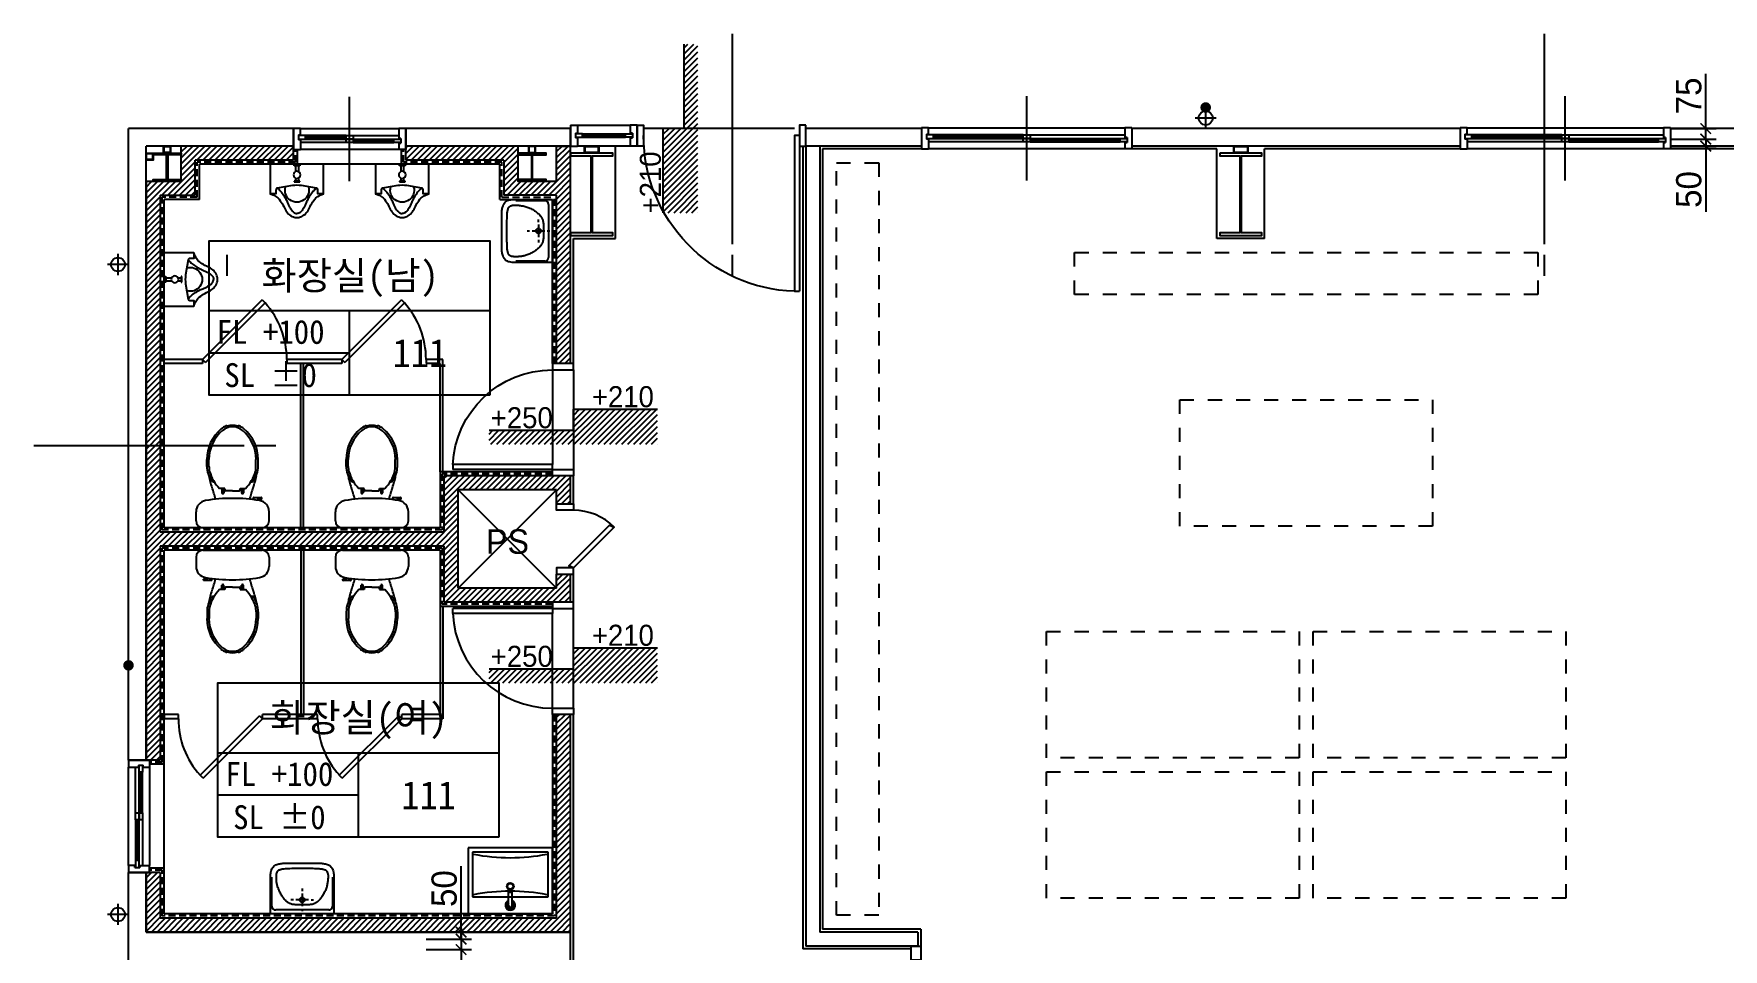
# Model space of a CAD drawing. Extents: x 89936 to 118216, y 739919 to 753634.
# Drawn here: x 89936 to 101974, y 747112 to 753634 of the extents above; entities that cross this region are included whole.
import ezdxf
from ezdxf.enums import TextEntityAlignment as Align

# ---------------------------------------------------------------- set-up
doc = ezdxf.new("R2010")
doc.units = 0
doc.header["$LTSCALE"] = 100
for name, pattern in [('CEN', [62, 60, -1, 0, -1]), ('DASH', [2, 1, -1]), ('DASHED', [0.75, 0.5, -0.25])]:
    doc.linetypes.add(name, pattern=pattern)
doc.layers.get('0').update_dxf_attribs({"linetype": 'CONTINUOUS'})
doc.layers.get('DEFPOINTS').update_dxf_attribs({"linetype": 'CONTINUOUS'})
for name, color, linetype in [('4', 7, 'CONTINUOUS'), ('DIM', 7, 'CONTINUOUS'), ('DOOR1', 3, 'CONTINUOUS'), ('DOOR2', 4, 'CONTINUOUS'), ('HATCH', 3, 'CONTINUOUS'), ('LEAD', 1, 'CONTINUOUS'), ('TEX', 6, 'CONTINUOUS'), ('TEXT2', 4, 'CONTINUOUS'), ('THK100판넬', 4, 'CONTINUOUS'), ('THK125판넬', 2, 'CONTINUOUS'), ('TOIL', 3, 'CONTINUOUS'), ('TXT', 2, 'CONTINUOUS'), ('WALL2', 7, 'CONTINUOUS'), ('WALL5', 3, 'CONTINUOUS'), ('WD', 4, 'CONTINUOUS'), ('WID', 4, 'CONTINUOUS'), ('WIN2', 6, 'CONTINUOUS'), ('ww1', 9, 'CONTINUOUS'), ('가구', 251, 'CONTINUOUS'), ('기둥-1', 2, 'CONTINUOUS'), ('내벽', 7, 'CONTINUOUS'), ('드레인', 7, 'CONTINUOUS'), ('보조기둥', 7, 'CONTINUOUS'), ('석고보드', 5, 'CONTINUOUS'), ('입면선', 5, 'CEN'), ('철골', 3, 'CONTINUOUS'), ('큐비클', 6, 'CONTINUOUS')]:
    doc.layers.add(name, color=color, linetype=linetype)
doc.styles.add('가는각진제목체', font='')
doc.styles.add('돋움', font='')
doc.styles.get('가는각진제목체').set_extended_font_data('GulimChe')
doc.styles.get('돋움').set_extended_font_data('Dotum')
doc.dimstyles.new('STANDARD$0', dxfattribs={"dimscale": 0, "dimtxt": 90, "dimasz": 50, "dimexe": 30, "dimexo": 150, "dimgap": 30, "dimtad": 3, "dimdec": 0, "dimdsep": 46, "dimlunit": 6, "dimtxsty": 'STANDARD', "dimcen": 80, "dimadec": 0, "dimazin": 0, "dimtfac": 1, "dimtdec": 0, "dimtmove": 2, "dimatfit": 3, "dimfxl": 1, "dimtolj": 1, "dimtzin": 0, "dimarcsym": 0})

# ---------------------------------------------------------------- blocks, each defined once
blk = doc.blocks.new('to-cl-002-D-P')
for p, q in [((50, 260), (115, 260)), ((0, -210), (0, 210)), ((438, 183), (487, 183)), ((438, 168), (487, 168)), ((271, 77), (249, 77)), ((271, 63), (249, 63)), ((264, 0), (264, 47)), ((264, 0), (264, -47)), ((272, 55), (280, 55)), ((280, 55), (280, 92)), ((271, -63), (249, -63)), ((271, -77), (249, -77)), ((272, -55), (280, -55)), ((280, -55), (280, -92)), ((216, -180), (196, -180)), ((201, -149), (214, -149)), ((204, -204), (204, -180)), ((214, -206), (206, -206)), ((216, -151), (216, -204)), ((438, -167), (487, -167)), ((438, -182), (487, -182)), ((50, -260), (115, -260))]:
    blk.add_line(p, q)
for centre, radius, start, end in [((50, 210), 50, 90, 180), ((115, 180), 80, 9.371, 90), ((-975, 0), 1185, 350.629, 9.371), ((22, 880), 780, 283.4821, 289.8452), ((470, -93), 265, 104.85, 135.6598), ((456, -313), 490, 100.0614, 110.1678), ((356, 130), 28.3, 134.6943, 177.7522), ((438, 7), 176, 90, 125.5791), ((438, 7), 161, 90, 102.9779), ((487, -102), 285, 39.8384, 90), ((487, -102), 270, 39.8384, 90), ((251, 70), 7.18, 103.3906, 256.6094), ((272, 47), 8, 90, 180), ((269, 70), 7.18, 283.3906, 76.6094), ((610, 0), 110, 0, 39.8384), ((610, 0), 110, 320.1616, 0), ((610, 0), 125, 22.0639, 39.8384), ((718, 45), 8.45, 239.8637, 16.7518), ((610, 0), 120, 0, 18.7626), ((610, 0), 120, 341.2374, 0), ((251, -70), 7.18, 103.3906, 256.6094), ((272, -47), 8, 180, 270), ((269, -70), 7.18, 283.3906, 76.6094), ((470, 93), 265, 224.3402, 255.15), ((487, 102), 270, 270, 320.1616), ((487, 102), 285, 270, 320.1616), ((610, 0), 125, 320.1616, 337.9361), ((718, -45), 8.45, 343.2482, 120.1363), ((50, -210), 50, 180, 270), ((115, -180), 80, 270, 350.629), ((22, -880), 780, 70.1548, 76.5179), ((206, -204), 2, 180, 270), ((214, -151), 2, 0, 90), ((214, -204), 2, 270, 0), ((456, 313), 490, 249.8322, 259.9386), ((356, -130), 28.3, 182.2478, 225.3057), ((438, -6), 176, 234.4209, 270), ((438, -6), 161, 257.0221, 270)]:
    blk.add_arc(centre, radius, start, end)
blk = doc.blocks.new('to-ur-004-D-P')
for p, q in [((-20, 0), (-20, -10)), ((-10, 0), (-10, -52)), ((10, 0), (10, -52)), ((20, -10), (20, 0)), ((-20, -10), (20, -10)), ((-20, -125), (-20, -120)), ((-20, -120), (20, -120)), ((-10, -98), (-10, -120)), ((10, -98), (10, -120)), ((20, -120), (20, -125)), ((20, -125), (-20, -125))]:
    blk.add_line(p, q)
for points in [[(190, 0), (190, -210), (165, -220, 0.015962), (135, -240, 0.046411), (105, -280, 0.0259), (85, -320, -0.027117), (60, -355, -0.071022), (25, -375, -0.04853), (0, -380, -0.04853), (-25, -375, -0.071022), (-60, -355, -0.027117), (-85, -320, 0.0259), (-105, -280, 0.046411), (-135, -240, 0.015962), (-165, -220), (-190, -210), (-190, 0)], [(-190, -210), (-150, -210), (-150, -180, -0.198912), (-148, -176, -0.089166), (-140, -170), (-32, -152, -0.080898), (32, -152), (140, -170, -0.22682), (148, -176, -0.062315), (150, -180), (150, -210), (190, -210)], [(-140, -170, -0.028114), (-116, -192, -0.053656), (-105, -205, -0.00764), (-82, -242, -0.021456), (-75, -255, -0.020394), (-64, -280, 0.025325), (-55, -300, 0.016526), (-49, -311, 0.011962), (-40, -325, 0.049323), (-33, -334, 0.033116), (-20, -345, 0.102356), (-13, -348, 0.056761), (0, -350)], [(140, -170, 0.028114), (116, -192, 0.053656), (105, -205, 0.00764), (82, -242, 0.021456), (75, -255, 0.020394), (64, -280, -0.025325), (55, -300, -0.016526), (49, -311, -0.011962), (40, -325, -0.049323), (33, -334, -0.033116), (20, -345, -0.102356), (13, -348, -0.056761), (0, -350)]]:
    blk.add_lwpolyline(points, format="xyb")
blk.add_circle((0, -75), 25)
blk.add_arc((0, -185), 85, 163.2144, 16.7856)
blk = doc.blocks.new('TOIPD01')
for p, q in [((9, -261), (9, -54)), ((36, -27), (414, -27)), ((162, -99), (144, -99)), ((180, -99), (270, -99)), ((225, -36), (225, -18)), ((225, -144), (225, -54)), ((288, -99), (306, -99)), ((441, -54), (441, -261)), ((225, -180), (225, -162))]:
    blk.add_line(p, q)
blk.add_lwpolyline([(0, 0), (225, 0), (450, 0), (450, -180), (450, -279, -0.041311), (449, -287, -0.017137), (446, -306, -0.057553), (441, -320, -0.051673), (432, -333, -0.078319), (421, -343, -0.068121), (405, -351, -0.037715), (377, -358, -0.041311), (351, -360), (225, -360), (99, -360, -0.041311), (73, -358, -0.037715), (45, -351, -0.068121), (29, -343, -0.078319), (18, -333, -0.051673), (9, -320, -0.057553), (4, -306, -0.017137), (1, -287, -0.041311), (0, -279), (0, -180)], format="xyb", close=True)
blk.add_lwpolyline([(114, -322), (105, -322), (96, -321), (89, -320), (83, -319), (78, -318), (74, -317), (70, -316), (67, -315), (64, -314), (61, -313), (59, -312), (57, -310), (55, -309), (54, -308), (52, -307), (51, -305), (50, -304), (49, -302), (48, -301), (47, -299), (47, -298), (46, -296), (46, -294), (45, -293), (44, -291), (44, -289), (43, -287), (43, -286), (42, -284), (42, -282), (42, -280), (41, -278), (41, -276), (41, -274), (41, -272), (41, -269), (41, -266), (41, -263), (41, -259), (41, -255), (42, -250), (42, -245), (42, -239), (43, -233), (44, -227), (45, -220), (46, -214), (47, -207), (49, -200), (50, -193), (52, -187), (55, -180), (57, -173), (60, -166), (63, -160), (66, -153), (70, -146), (73, -140), (77, -133), (81, -127), (85, -121), (89, -115), (93, -110), (97, -105), (100, -101), (104, -97), (107, -94), (110, -91), (113, -88), (116, -86), (120, -83), (123, -81), (126, -79), (130, -77), (134, -74), (138, -72), (143, -70), (148, -69), (154, -67), (160, -66), (167, -65), (174, -64), (182, -64), (190, -63), (198, -63), (207, -63), (216, -63), (225, -63), (234, -63), (243, -63), (252, -63), (260, -63), (268, -64), (276, -64), (283, -65), (290, -66), (296, -67), (302, -69), (307, -70), (312, -72), (316, -74), (320, -77), (324, -79), (327, -81), (330, -83), (334, -86), (337, -88), (340, -91), (343, -94), (346, -97), (350, -101), (353, -105), (357, -110), (361, -115), (365, -121), (369, -127), (373, -133), (377, -140), (380, -146), (384, -153), (387, -160), (390, -166), (393, -173), (395, -180), (398, -186), (400, -192), (401, -198), (403, -204), (404, -209), (405, -215), (406, -220), (407, -225), (408, -229), (408, -234), (408, -238), (409, -243), (409, -247), (409, -252), (409, -256), (409, -261), (409, -265), (409, -268), (409, -272), (409, -275), (408, -278), (408, -281), (408, -283), (407, -285), (407, -287), (406, -289), (406, -291), (405, -293), (404, -294), (404, -296), (403, -298), (403, -299), (402, -301), (401, -302), (400, -304), (399, -305), (398, -307), (396, -308), (395, -309), (393, -310), (391, -312), (389, -313), (386, -314), (383, -315), (380, -316), (376, -317), (372, -318), (367, -319), (361, -320), (354, -321), (345, -322), (336, -322), (325, -323), (313, -323), (300, -324), (286, -324), (271, -324), (256, -324), (241, -324), (225, -324), (209, -324), (194, -324), (179, -324), (164, -324), (150, -324), (137, -323), (125, -323)], close=True)
blk.add_circle((225, -99), 18)
for centre, start, end in [((36, -54), 90, 180), ((414, -54), 0, 90)]:
    blk.add_arc(centre, 27, start, end)
blk = doc.blocks.new('_ArchTick')
at = {"color": 0, "linetype": 'ByBlock', "const_width": 0.15}
blk.add_lwpolyline([(-0.5, -0.5), (0.5, 0.5)], dxfattribs=at)
blk = doc.blocks.new('*D8')
at = {"layer": 'DEFPOINTS', "color": 0, "transparency": 16777216}
for p in [(101599, 752959), (101599, 752884), (101849, 752884)]:
    blk.add_point(p, dxfattribs=at)
at = {"layer": 'DIM', "color": 3, "lineweight": -2, "transparency": 16777216}
for p, q in [((101849, 752959), (101849, 753349)), ((101599, 752959), (101924, 752959)), ((101849, 752884), (101849, 753034)), ((101599, 752884), (101924, 752884))]:
    blk.add_line(p, q, dxfattribs=at)
at = {"layer": 'DIM', "color": 3, "lineweight": -2, "transparency": 16777216, "xscale": 75, "yscale": 75, "zscale": 75}
for p, rotation in [((101849, 752959), 90), ((101849, 752884), 270)]:
    blk.add_blockref('_ArchTick', p, dxfattribs=dict(at, rotation=rotation))
at = {"layer": 'DIM', "color": 6, "transparency": 16777216, "insert": (101729, 753192), "char_height": 180, "attachment_point": 5, "rotation": 90, "style": '돋움'}
blk.add_mtext('\\A1;75', dxfattribs=at)
blk = doc.blocks.new('*D9')
at = {"layer": 'DEFPOINTS', "color": 0, "transparency": 16777216}
for p in [(101599, 752884), (101599, 752834), (101849, 752834)]:
    blk.add_point(p, dxfattribs=at)
at = {"layer": 'DIM', "color": 3, "lineweight": -2, "transparency": 16777216}
for p, q in [((101849, 752884), (101849, 752959)), ((101599, 752884), (101924, 752884)), ((101599, 752834), (101924, 752834)), ((101849, 752884), (101849, 752834)), ((101849, 752834), (101849, 752366))]:
    blk.add_line(p, q, dxfattribs=at)
at = {"layer": 'DIM', "color": 3, "lineweight": -2, "transparency": 16777216, "xscale": 75, "yscale": 75, "zscale": 75}
for p, rotation in [((101849, 752884), 270), ((101849, 752834), 90)]:
    blk.add_blockref('_ArchTick', p, dxfattribs=dict(at, rotation=rotation))
at = {"layer": 'DIM', "color": 6, "transparency": 16777216, "insert": (101729, 752525), "char_height": 180, "attachment_point": 5, "rotation": 90, "style": '돋움'}
blk.add_mtext('\\A1;50', dxfattribs=at)
blk = doc.blocks.new('*D17')
at = {"layer": 'DEFPOINTS', "color": 0, "transparency": 16777216}
for p in [(92731, 747184), (92731, 747109), (92981, 747109)]:
    blk.add_point(p, dxfattribs=at)
at = {"layer": 'DIM', "color": 3, "lineweight": -2, "transparency": 16777216}
for p, q in [((92731, 747184), (93056, 747184)), ((92981, 747259), (92981, 747109)), ((92731, 747109), (93056, 747109)), ((92981, 747109), (92981, 746719))]:
    blk.add_line(p, q, dxfattribs=at)
at = {"layer": 'DIM', "color": 3, "lineweight": -2, "transparency": 16777216, "xscale": 75, "yscale": 75, "zscale": 75}
for p, rotation in [((92981, 747184), 90), ((92981, 747109), 270)]:
    blk.add_blockref('_ArchTick', p, dxfattribs=dict(at, rotation=rotation))
at = {"layer": 'DIM', "color": 6, "transparency": 16777216, "insert": (92861, 746877), "char_height": 180, "attachment_point": 5, "rotation": 90, "style": '돋움'}
blk.add_mtext('\\A1;75', dxfattribs=at)
blk = doc.blocks.new('*D18')
at = {"layer": 'DEFPOINTS', "color": 0, "transparency": 16777216}
for p in [(92731, 747234), (92731, 747184), (92981, 747184)]:
    blk.add_point(p, dxfattribs=at)
at = {"layer": 'DIM', "color": 3, "lineweight": -2, "transparency": 16777216}
for p, q in [((92981, 747234), (92981, 747703)), ((92731, 747234), (93056, 747234)), ((92731, 747184), (93056, 747184)), ((92981, 747184), (92981, 747234)), ((92981, 747184), (92981, 747109))]:
    blk.add_line(p, q, dxfattribs=at)
at = {"layer": 'DIM', "color": 3, "lineweight": -2, "transparency": 16777216, "xscale": 75, "yscale": 75, "zscale": 75}
for p, rotation in [((92981, 747234), 270), ((92981, 747184), 90)]:
    blk.add_blockref('_ArchTick', p, dxfattribs=dict(at, rotation=rotation))
at = {"layer": 'DIM', "color": 6, "transparency": 16777216, "insert": (92861, 747544), "char_height": 180, "attachment_point": 5, "rotation": 90, "style": '돋움'}
blk.add_mtext('\\A1;50', dxfattribs=at)

msp = doc.modelspace()

# ---------------------------------------------------------------- hatches: boundary and pattern name
at = {"layer": 'HATCH'}
h = msp.add_hatch(dxfattribs=at)
h.set_pattern_fill('_USER,N', color=5, scale=30, angle=135, style=0, pattern_type=0)
h.set_pattern_definition([(225, (-609343.908, 668239.44), (-21.2132034, 21.2132034), [])])
h.paths.add_polyline_path([(94668.5, 752359.4), (94418.5, 752359.4), (94418.5, 752959.4), (94568.5, 752959.4), (94568.5, 753559.4), (94668.5, 753559.4)])
h = msp.add_hatch(dxfattribs=at)
h.set_pattern_fill('_USER,N', color=5, scale=30, angle=45, style=0, pattern_type=0)
h.set_pattern_definition([(45, (368903.823, 2296544.608), (-21.21320344, 21.21320344), [])])
h.paths.add_polyline_path([(93661, 749784.4), (93761, 749784.4), (93761, 749584.4), (92861, 749584.4), (92861, 749984.4), (90836, 749984.4), (90836, 748459.4), (90736, 748459.4), (90736, 752584.4), (90986, 752584.4), (90986, 752834.4), (91786, 752834.4), (91786, 752734.4), (91086, 752734.4), (91086, 752484.4), (90836, 752484.4), (90836, 750084.4), (92861, 750084.4), (92861, 750484.4), (93761, 750484.4), (93761, 750284.4), (93661, 750284.4), (93661, 750384.4), (92961, 750384.4), (92961, 749684.4), (93661, 749684.4)])
h.paths.add_polyline_path([(92586, 752734.4), (92586, 752834.4), (93386, 752834.4), (93386, 752584.4), (93661, 752584.4), (93661, 752834.4), (93761, 752834.4), (93761, 751284.4), (93661, 751284.4), (93661, 752484.4), (93286, 752484.4), (93286, 752734.4)], flags=17)
h.paths.add_polyline_path([(90836, 747659.4), (90736, 747659.4), (90736, 747234.4), (93761, 747234.4), (93761, 748784.4), (93661, 748784.4), (93661, 747334.4), (90836, 747334.4)])
h = msp.add_hatch(dxfattribs=at)
h.set_pattern_fill('_USER,N', color=5, scale=30, angle=45, style=0, pattern_type=0)
h.set_pattern_definition([(45, (178500.972, 1454721.82), (-21.2132034, 21.2132034), [])])
h.paths.add_polyline_path([(94381, 750709.4), (94381, 750959.4), (93781, 750959.4), (93781, 750809.4), (93181, 750809.4), (93181, 750709.4)])
h = msp.add_hatch(dxfattribs=at)
h.set_pattern_fill('_USER,N', color=5, scale=30, angle=45, style=0, pattern_type=0)
h.set_pattern_definition([(45, (178500.972, 1453021.82), (-21.2132034, 21.2132034), [])])
h.paths.add_polyline_path([(94381, 749009.4), (94381, 749259.4), (93781, 749259.4), (93781, 749109.4), (93181, 749109.4), (93181, 749009.4)])

# ---------------------------------------------------------------- linework, layer by layer
at = {"layer": '4'}
for p, q in [((94568.5, 753559.4), (94568.5, 752959.4)), ((94568.5, 752959.4), (94418.5, 752959.4)), ((94418.5, 752959.4), (94418.5, 752359.4)), ((93781, 750809.4), (93781, 750959.4)), ((93781, 750959.4), (94381, 750959.4)), ((93181, 750809.4), (93781, 750809.4)), ((93781, 749109.4), (93781, 749259.4)), ((93781, 749259.4), (94381, 749259.4)), ((93181, 749109.4), (93781, 749109.4))]:
    msp.add_line(p, q, dxfattribs=at)
at = {"layer": 'DOOR1'}
for p, q in [((94151, 752911.9), (93846, 752911.9)), ((94151, 752906.9), (93846, 752906.9))]:
    msp.add_line(p, q, dxfattribs=at)
at = {"layer": 'DOOR2'}
for p, q in [((93761, 752984.4), (93811, 752984.4)), ((93761, 752984.4), (93761, 752834.4)), ((93811, 752984.4), (93811, 752926.9)), ((94186, 752984.4), (94186, 752926.9)), ((94236, 752984.4), (94186, 752984.4)), ((94236, 752984.4), (94236, 752834.4)), ((93761, 752834.4), (93811, 752834.4)), ((93796, 752926.9), (93811, 752926.9)), ((93796, 752926.9), (93796, 752891.9)), ((93811, 752891.9), (93796, 752891.9)), ((93811, 752891.9), (93811, 752834.4)), ((94201, 752926.9), (94186, 752926.9)), ((94186, 752891.9), (94186, 752834.4)), ((94186, 752891.9), (94201, 752891.9)), ((94236, 752834.4), (94186, 752834.4)), ((94201, 752926.9), (94201, 752891.9))]:
    msp.add_line(p, q, dxfattribs=at)
for points in [[(93796, 752921.9), (93796, 752896.9), (93846, 752896.9), (93846, 752921.9)], [(94201, 752921.9), (94201, 752896.9), (94151, 752896.9), (94151, 752921.9)], [(96188.5, 747034.4), (96188.5, 747134.4), (96256, 747134.4), (96256, 747034.4)]]:
    msp.add_lwpolyline(points, close=True, dxfattribs=at)
at = {"layer": 'LEAD', "const_width": 37.5}
for points in [[(98267.3, 753109.4, 1), (98304.8, 753109.4, 1)], [(90611, 749153.1, -1), (90611, 749115.6, -1)]]:
    msp.add_lwpolyline(points, format="xyb", close=True, dxfattribs=at)
at = {"layer": 'THK100판넬'}
for p, q in [((95436, 752834.4), (95436, 747134.4)), ((95536, 752834.4), (95436, 752834.4)), ((95536, 752834.4), (95536, 747234.4)), ((96236, 747234.4), (95536, 747234.4)), ((96236, 747234.4), (96236, 747134.4)), ((96236, 747134.4), (95436, 747134.4))]:
    msp.add_line(p, q, dxfattribs=at)
at = {"layer": 'THK125판넬'}
for p, q in [((90611, 748459.4), (90611, 752959.4)), ((91786, 752959.4), (90611, 752959.4)), ((91786, 752834.4), (91786, 752959.4)), ((93761, 752959.4), (92586, 752959.4)), ((92586, 752834.4), (92586, 752959.4)), ((93761, 752834.4), (93761, 752959.4)), ((96261, 752959.4), (95436, 752959.4)), ((95436, 752834.4), (95436, 752959.4)), ((96261, 752959.4), (96261, 752834.4)), ((100098.5, 752959.4), (97761, 752959.4)), ((97761, 752959.4), (97761, 752834.4)), ((100098.5, 752959.4), (100098.5, 752834.4)), ((104723.5, 752959.4), (101598.5, 752959.4)), ((101598.5, 752959.4), (101598.5, 752834.4)), ((90736, 748459.4), (90736, 752834.4)), ((91786, 752834.4), (90736, 752834.4)), ((93761, 752834.4), (92586, 752834.4)), ((96261, 752834.4), (95436, 752834.4)), ((100098.5, 752834.4), (97761, 752834.4)), ((104723.5, 752834.4), (101598.5, 752834.4)), ((90736, 748459.4), (90611, 748459.4)), ((90611, 746859.4), (90611, 747659.4)), ((90736, 747659.4), (90611, 747659.4)), ((90736, 747234.4), (90736, 747659.4)), ((93761, 747234.4), (90736, 747234.4)), ((93761, 746859.4), (93761, 747234.4))]:
    msp.add_line(p, q, dxfattribs=at)
at = {"layer": 'TOIL'}
for p, q in [((93031, 747834.4), (93031, 747364.4)), ((93631, 747834.4), (93031, 747834.4)), ((93061, 747804.4), (93061, 747484.4)), ((93601, 747804.4), (93061, 747804.4)), ((93601, 747484.4), (93601, 747804.4)), ((93631, 747364.4), (93631, 747834.4)), ((93061, 747484.4), (93601, 747484.4)), ((93345.5, 747524.9), (93316.5, 747524.9)), ((93316.5, 747519.9), (93316.5, 747524.9)), ((93345.5, 747519.9), (93316.5, 747519.9)), ((93317.5, 747514.9), (93317.5, 747519.9)), ((93344.5, 747514.9), (93317.5, 747514.9)), ((93318.5, 747424.4), (93318.5, 747514.9)), ((93343.5, 747424.4), (93343.5, 747514.9)), ((93344.5, 747514.9), (93344.5, 747519.9)), ((93345.5, 747519.9), (93345.5, 747524.9)), ((93031, 747364.4), (93631, 747364.4))]:
    msp.add_line(p, q, dxfattribs=at)
for radius in [25, 20]:
    msp.add_circle((93331, 747559.4), radius, dxfattribs=at)
for centre, radius, start, end in [((93331, 749126.2), 1362.4, 258.89099, 281.10901), ((93331, 746162.5), 1362.4, 78.89099, 101.10901), ((93331, 747424.4), 35, 110.92481, 69.07514), ((93331, 747424.4), 30, 114.62429, 65.37566), ((93331, 747424.4), 25, 119.99998, 59.99998), ((93331, 747424.4), 18, 133.98294, 46.01701), ((93331, 747424.4), 12.5, 179.99998, 359.99998)]:
    msp.add_arc(centre, radius, start, end, dxfattribs=at)
at = {"layer": 'TXT', "color": 7}
for p, q in [((93186.1, 751659.4), (91186, 751659.4)), ((92186, 751059.4), (92186, 751659.4)), ((92186, 751359.4), (91186, 751359.4)), ((93248.6, 748509.4), (91248.5, 748509.4)), ((92248.5, 747909.4), (92248.5, 748509.4)), ((92248.5, 748209.4), (91248.5, 748209.4))]:
    msp.add_line(p, q, dxfattribs=at)
for points in [[(93186.1, 751059.4), (91186, 751059.4), (91186, 752159.4), (93186.1, 752159.4)], [(93248.6, 747909.4), (91248.5, 747909.4), (91248.5, 749009.4), (93248.6, 749009.4)]]:
    msp.add_lwpolyline(points, close=True, dxfattribs=at)
at = {"layer": 'WALL2', "color": 9, "linetype": 'ByBlock'}
for p, q in [((95356, 752959.4), (94281, 752959.4)), ((91816, 752704.4), (91816, 752809.4)), ((92556, 752704.4), (92556, 752809.4)), ((91116, 752454.4), (91116, 752704.4)), ((93256, 752704.4), (91116, 752704.4)), ((93256, 752454.4), (93256, 752704.4)), ((90866, 750114.4), (90866, 752454.4)), ((91116, 752454.4), (90866, 752454.4)), ((93256, 752454.4), (93631, 752454.4)), ((93631, 751284.4), (93631, 752454.4)), ((93631, 751239.4), (93631, 750564.4)), ((93781, 751239.4), (93781, 750529.4)), ((93631, 750514.4), (92831, 750514.4)), ((92831, 750514.4), (92831, 750114.4)), ((92831, 750114.4), (90866, 750114.4)), ((90866, 747364.4), (90866, 749954.4)), ((92831, 749954.4), (90866, 749954.4)), ((92831, 749954.4), (92831, 749554.4)), ((93631, 749554.4), (92831, 749554.4)), ((93631, 748829.4), (93631, 749504.4)), ((93781, 748829.4), (93781, 749539.4)), ((93631, 748784.4), (93631, 747364.4)), ((90866, 748429.4), (90761, 748429.4)), ((90866, 747689.4), (90761, 747689.4)), ((93631, 747364.4), (90866, 747364.4))]:
    msp.add_line(p, q, dxfattribs=at)
at = {"layer": 'WALL2', "color": 9, "linetype": 'DASHED'}
for p, q in [((91101, 752469.4), (91101, 752719.4)), ((91801, 752719.4), (91101, 752719.4)), ((91801, 752719.4), (91801, 752809.4)), ((92571, 752719.4), (92571, 752809.4)), ((93271, 752719.4), (92571, 752719.4)), ((93271, 752469.4), (93271, 752719.4)), ((90851, 750099.4), (90851, 752469.4)), ((91101, 752469.4), (90851, 752469.4)), ((93271, 752469.4), (93646, 752469.4)), ((93646, 751284.4), (93646, 752469.4)), ((93631, 750499.4), (92846, 750499.4)), ((92846, 750499.4), (92846, 750099.4)), ((92846, 750099.4), (90851, 750099.4)), ((90851, 748444.4), (90851, 749969.4)), ((92846, 749969.4), (90851, 749969.4)), ((92846, 749969.4), (92846, 749569.4)), ((93631, 749569.4), (92846, 749569.4)), ((93646, 748784.4), (93646, 747349.4)), ((90851, 748444.4), (90761, 748444.4)), ((90851, 747674.4), (90761, 747674.4)), ((90851, 747349.4), (90851, 747674.4)), ((93646, 747349.4), (90851, 747349.4))]:
    msp.add_line(p, q, dxfattribs=at)
at = {"layer": 'WALL5', "color": 2}
for p, q in [((94911, 753634.4), (94911, 752134.4)), ((100698.5, 753634.4), (100698.5, 752134.4)), ((91311, 752059.4), (91311, 751909.4)), ((94911, 752059.4), (94911, 751909.4)), ((100698.5, 752059.4), (100698.5, 751909.4)), ((91436, 750699.4), (89936, 750699.4)), ((91661, 750699.4), (91511, 750699.4))]:
    msp.add_line(p, q, dxfattribs=at)
at = {"layer": 'WD', "color": 1}
for p, q in [((97011, 752589.4), (97011, 753189.4)), ((100848.5, 752589.4), (100848.5, 753189.4)), ((92186, 752584.4), (92186, 753184.4))]:
    msp.add_line(p, q, dxfattribs=at)
at = {"layer": 'WD', "color": 9}
for p, q in [((91836, 752959.4), (92536, 752959.4)), ((96311, 752964.4), (97711, 752964.4)), ((100148.5, 752964.4), (101548.5, 752964.4)), ((92161, 752859.4), (91836, 752859.4)), ((92161, 752909.4), (91871, 752909.4)), ((91871, 752884.4), (92161, 752884.4)), ((92211, 752909.4), (92536, 752909.4)), ((92211, 752884.4), (92501, 752884.4)), ((92211, 752859.4), (92501, 752859.4)), ((96986, 752864.4), (96311, 752864.4)), ((96986, 752914.4), (96346, 752914.4)), ((96346, 752889.4), (96986, 752889.4)), ((97036, 752914.4), (97711, 752914.4)), ((97036, 752889.4), (97676, 752889.4)), ((97036, 752864.4), (97676, 752864.4)), ((100823.5, 752864.4), (100148.5, 752864.4)), ((100823.5, 752914.4), (100183.5, 752914.4)), ((100183.5, 752889.4), (100823.5, 752889.4)), ((100873.5, 752914.4), (101548.5, 752914.4)), ((100873.5, 752889.4), (101513.5, 752889.4)), ((100873.5, 752864.4), (101513.5, 752864.4)), ((92536, 752809.4), (91836, 752809.4)), ((97711, 752814.4), (96311, 752814.4)), ((101548.5, 752814.4), (100148.5, 752814.4)), ((90611, 747709.4), (90611, 748409.4)), ((90661, 748084.4), (90661, 748409.4)), ((90686, 748084.4), (90686, 748374.4)), ((90711, 748084.4), (90711, 748374.4)), ((90761, 748409.4), (90761, 747709.4)), ((90661, 748034.4), (90661, 747744.4)), ((90686, 747744.4), (90686, 748034.4)), ((90711, 748034.4), (90711, 747709.4))]:
    msp.add_line(p, q, dxfattribs=at)
at = {"layer": 'WD'}
for p, q in [((91871.1, 752899.4), (92161, 752899.4)), ((91871.1, 752894.4), (92161, 752894.4)), ((92211, 752874.4), (92500.9, 752874.4)), ((92211, 752869.4), (92500.9, 752869.4)), ((96346.1, 752904.4), (96986, 752904.4)), ((96346.1, 752899.4), (96986, 752899.4)), ((97036, 752879.4), (97675.9, 752879.4)), ((97036, 752874.4), (97675.9, 752874.4)), ((100183.6, 752904.4), (100823.5, 752904.4)), ((100183.6, 752899.4), (100823.5, 752899.4)), ((100873.5, 752879.4), (101513.4, 752879.4)), ((100873.5, 752874.4), (101513.4, 752874.4)), ((90696, 748084.4), (90696, 748374.3)), ((90701, 748084.4), (90701, 748374.3)), ((90671, 747744.5), (90671, 748034.4)), ((90676, 747744.5), (90676, 748034.4))]:
    msp.add_line(p, q, dxfattribs=at)
at = {"layer": 'WID'}
for points in [[(94236, 752984.4), (94281, 752984.4), (94281, 752834.4), (94236, 752834.4)], [(95436, 752984.4), (95391, 752984.4), (95391, 752834.4), (95436, 752834.4)], [(93781, 750284.4), (93781, 750239.4), (93661, 750239.4), (93661, 750284.4)], [(93781, 749784.4), (93781, 749829.4), (93661, 749829.4), (93661, 749784.4)]]:
    msp.add_lwpolyline(points, close=True, dxfattribs=at)
for points in [[(95356, 751799.4, -0.4049026), (94281, 752909.4)], [(93781, 749829.4), (94070.9, 750119.3, 0.1989124), (93781, 750239.4, 0.1989124)]]:
    msp.add_lwpolyline(points, format="xyb", dxfattribs=at)
for points in [[(95391, 752909.4), (95356, 752909.4), (95356, 751799.4), (95391, 751799.4)], [(95391, 752909.4), (95391, 751799.4)], [(93781, 749829.4), (93748.7, 749842.8), (94038.6, 750132.7), (94070.9, 750119.3)]]:
    msp.add_lwpolyline(points, dxfattribs=at)
at = {"layer": 'WID', "linetype": 'ByBlock'}
for points in [[(93631, 751284.4), (93631, 751239.4), (93781, 751239.4), (93781, 751284.4)], [(93631, 750484.4), (93631, 750529.4), (93781, 750529.4), (93781, 750484.4)], [(93631, 749584.4), (93631, 749539.4), (93781, 749539.4), (93781, 749584.4)], [(93631, 748784.4), (93631, 748829.4), (93781, 748829.4), (93781, 748784.4)]]:
    msp.add_lwpolyline(points, close=True, dxfattribs=at)
for points in [[(92921, 750564.4, -0.3995867), (93631, 751239.4)], [(92921, 749504.4, 0.3995867), (93631, 748829.4)]]:
    msp.add_lwpolyline(points, format="xyb", dxfattribs=at)
for points in [[(93631, 750529.4), (93631, 750564.4), (92921, 750564.4), (92921, 750529.4)], [(93631, 750529.4), (92921, 750529.4)], [(93631, 749539.4), (92921, 749539.4)], [(93631, 749539.4), (93631, 749504.4), (92921, 749504.4), (92921, 749539.4)]]:
    msp.add_lwpolyline(points, dxfattribs=at)
at = {"layer": 'WIN2'}
for p, q in [((91836, 752959.4), (91786, 752959.4)), ((91786, 752959.4), (91786, 752809.4)), ((91836, 752914.4), (91836, 752959.4)), ((92586, 752959.4), (92536, 752959.4)), ((92536, 752959.4), (92536, 752889.4)), ((92586, 752959.4), (92586, 752809.4)), ((96311, 752964.4), (96261, 752964.4)), ((96261, 752964.4), (96261, 752814.4)), ((96311, 752919.4), (96311, 752964.4)), ((97761, 752964.4), (97711, 752964.4)), ((97711, 752964.4), (97711, 752894.4)), ((97761, 752964.4), (97761, 752814.4)), ((100148.5, 752964.4), (100098.5, 752964.4)), ((100098.5, 752964.4), (100098.5, 752814.4)), ((100148.5, 752919.4), (100148.5, 752964.4)), ((101598.5, 752964.4), (101548.5, 752964.4)), ((101548.5, 752964.4), (101548.5, 752894.4)), ((101598.5, 752964.4), (101598.5, 752814.4)), ((91821, 752914.4), (91836, 752914.4)), ((91821, 752914.4), (91821, 752879.4)), ((91836, 752879.4), (91821, 752879.4)), ((91836, 752879.4), (91836, 752809.4)), ((92551, 752889.4), (92536, 752889.4)), ((92536, 752854.4), (92536, 752809.4)), ((92536, 752854.4), (92551, 752854.4)), ((92551, 752889.4), (92551, 752854.4)), ((96296, 752919.4), (96311, 752919.4)), ((96296, 752919.4), (96296, 752884.4)), ((96311, 752884.4), (96296, 752884.4)), ((96311, 752884.4), (96311, 752814.4)), ((97726, 752894.4), (97711, 752894.4)), ((97711, 752859.4), (97711, 752814.4)), ((97711, 752859.4), (97726, 752859.4)), ((97726, 752894.4), (97726, 752859.4)), ((100133.5, 752919.4), (100148.5, 752919.4)), ((100133.5, 752919.4), (100133.5, 752884.4)), ((100148.5, 752884.4), (100133.5, 752884.4)), ((100148.5, 752884.4), (100148.5, 752814.4)), ((101563.5, 752894.4), (101548.5, 752894.4)), ((101548.5, 752859.4), (101548.5, 752814.4)), ((101548.5, 752859.4), (101563.5, 752859.4)), ((101563.5, 752894.4), (101563.5, 752859.4)), ((91786, 752809.4), (91836, 752809.4)), ((92586, 752809.4), (92536, 752809.4)), ((96261, 752814.4), (96311, 752814.4)), ((97761, 752814.4), (97711, 752814.4)), ((100098.5, 752814.4), (100148.5, 752814.4)), ((101598.5, 752814.4), (101548.5, 752814.4)), ((90611, 748459.4), (90611, 748409.4)), ((90611, 748459.4), (90761, 748459.4)), ((90611, 748409.4), (90681, 748409.4)), ((90681, 748424.4), (90681, 748409.4)), ((90681, 748424.4), (90716, 748424.4)), ((90716, 748409.4), (90716, 748424.4)), ((90716, 748409.4), (90761, 748409.4)), ((90761, 748459.4), (90761, 748409.4)), ((90656, 747709.4), (90611, 747709.4)), ((90611, 747709.4), (90611, 747659.4)), ((90611, 747659.4), (90761, 747659.4)), ((90656, 747694.4), (90656, 747709.4)), ((90656, 747694.4), (90691, 747694.4)), ((90691, 747709.4), (90691, 747694.4)), ((90691, 747709.4), (90761, 747709.4)), ((90761, 747659.4), (90761, 747709.4))]:
    msp.add_line(p, q, dxfattribs=at)
for points in [[(91821, 752909.4), (91821, 752884.4), (91871, 752884.4), (91871, 752909.4)], [(92211, 752909.4), (92211, 752884.4), (92161, 752884.4), (92161, 752909.4)], [(92211, 752884.4), (92211, 752859.4), (92161, 752859.4), (92161, 752884.4)], [(92551, 752884.4), (92551, 752859.4), (92501, 752859.4), (92501, 752884.4)], [(96296, 752914.4), (96296, 752889.4), (96346, 752889.4), (96346, 752914.4)], [(97036, 752914.4), (97036, 752889.4), (96986, 752889.4), (96986, 752914.4)], [(97036, 752889.4), (97036, 752864.4), (96986, 752864.4), (96986, 752889.4)], [(97726, 752889.4), (97726, 752864.4), (97676, 752864.4), (97676, 752889.4)], [(100133.5, 752914.4), (100133.5, 752889.4), (100183.5, 752889.4), (100183.5, 752914.4)], [(100873.5, 752914.4), (100873.5, 752889.4), (100823.5, 752889.4), (100823.5, 752914.4)], [(100873.5, 752889.4), (100873.5, 752864.4), (100823.5, 752864.4), (100823.5, 752889.4)], [(101563.5, 752889.4), (101563.5, 752864.4), (101513.5, 752864.4), (101513.5, 752889.4)], [(90686, 748424.4), (90711, 748424.4), (90711, 748374.4), (90686, 748374.4)], [(90661, 748084.4), (90686, 748084.4), (90686, 748034.4), (90661, 748034.4)], [(90686, 748084.4), (90711, 748084.4), (90711, 748034.4), (90686, 748034.4)], [(90661, 747694.4), (90686, 747694.4), (90686, 747744.4), (90661, 747744.4)]]:
    msp.add_lwpolyline(points, close=True, dxfattribs=at)
at = {"layer": 'ww1'}
for p, q in [((93811, 752984.4), (94186, 752984.4)), ((94186, 752834.4), (93811, 752834.4)), ((93846, 752921.9), (94151, 752921.9)), ((93846, 752896.9), (94151, 752896.9))]:
    msp.add_line(p, q, dxfattribs=at)
at = {"layer": '가구', "linetype": 'DASH'}
for points in [[(95656, 747354.4), (95656, 752714.4), (95956, 752714.4), (95956, 747354.4)], [(97352.3, 752076.4), (100652.3, 752076.4), (100652.3, 751776.4), (97352.3, 751776.4)], [(98102.3, 751026.4), (99902.3, 751026.4), (99902.3, 750126.4), (98102.3, 750126.4)], [(97152.3, 749376.4), (98952.3, 749376.4), (98952.3, 748476.4), (97152.3, 748476.4)], [(99052.3, 749376.4), (100852.3, 749376.4), (100852.3, 748476.4), (99052.3, 748476.4)], [(97152.3, 748376.4), (98952.3, 748376.4), (98952.3, 747476.4), (97152.3, 747476.4)], [(99052.3, 748376.4), (100852.3, 748376.4), (100852.3, 747476.4), (99052.3, 747476.4)]]:
    msp.add_lwpolyline(points, close=True, dxfattribs=at)
at = {"layer": '기둥-1', "linetype": 'ByBlock'}
for points in [[(93761, 752784.4), (93761, 752764.4), (93905, 752764.4), (93905, 752216.4), (93761, 752216.4), (93761, 752196.4), (94061, 752196.4), (94061, 752216.4), (93917, 752216.4), (93917, 752764.4), (94061, 752764.4), (94061, 752784.4), (93761, 752784.4)], [(98386, 752784.4), (98386, 752764.4), (98530, 752764.4), (98530, 752216.4), (98386, 752216.4), (98386, 752196.4), (98686, 752196.4), (98686, 752216.4), (98542, 752216.4), (98542, 752764.4), (98686, 752764.4), (98686, 752784.4), (98386, 752784.4)]]:
    msp.add_lwpolyline(points, close=True, dxfattribs=at)
at = {"layer": '내벽'}
for p, q in [((91786, 752834.4), (90986, 752834.4)), ((90986, 752584.4), (90986, 752834.4)), ((91786, 752734.4), (91786, 752834.4)), ((93386, 752834.4), (92586, 752834.4)), ((92586, 752734.4), (92586, 752834.4)), ((93386, 752834.4), (93386, 752584.4)), ((93661, 752584.4), (93661, 752834.4)), ((93661, 752834.4), (93761, 752834.4)), ((93761, 751284.4), (93761, 752834.4)), ((91786, 752734.4), (91086, 752734.4)), ((91086, 752484.4), (91086, 752734.4)), ((93286, 752734.4), (92586, 752734.4)), ((93286, 752734.4), (93286, 752484.4)), ((90736, 752584.4), (90736, 748459.4)), ((90736, 752584.4), (90986, 752584.4)), ((90836, 752484.4), (90836, 750084.4)), ((90836, 752484.4), (91086, 752484.4)), ((93661, 752484.4), (93286, 752484.4)), ((93386, 752584.4), (93661, 752584.4)), ((93661, 751284.4), (93661, 752484.4)), ((93761, 751284.4), (93661, 751284.4)), ((93761, 750484.4), (92861, 750484.4)), ((92861, 750084.4), (92861, 750484.4)), ((93761, 750284.4), (93761, 750484.4)), ((93661, 750384.4), (92961, 750384.4)), ((92961, 749684.4), (92961, 750384.4)), ((93661, 750284.4), (93661, 750384.4)), ((93661, 750284.4), (93761, 750284.4)), ((92861, 750084.4), (90836, 750084.4)), ((90836, 749984.4), (90836, 748459.4)), ((92861, 749984.4), (90836, 749984.4)), ((92861, 749584.4), (92861, 749984.4)), ((93661, 749684.4), (93661, 749784.4)), ((93661, 749784.4), (93761, 749784.4)), ((93761, 749584.4), (93761, 749784.4)), ((93761, 749584.4), (92861, 749584.4)), ((93661, 749684.4), (92961, 749684.4)), ((93661, 747334.4), (93661, 748784.4)), ((93761, 748784.4), (93661, 748784.4)), ((93761, 747234.4), (93761, 748784.4)), ((90836, 748459.4), (90736, 748459.4)), ((90736, 747659.4), (90736, 747234.4)), ((90836, 747659.4), (90736, 747659.4)), ((90836, 747659.4), (90836, 747334.4)), ((90836, 747334.4), (93661, 747334.4)), ((90736, 747234.4), (93761, 747234.4))]:
    msp.add_line(p, q, dxfattribs=at)
at = {"layer": '드레인'}
for p, q in [((98286, 752959.4), (98286, 753109.4)), ((98211, 753034.4), (98361, 753034.4)), ((90611, 751990.4), (90461, 751990.4)), ((90536, 752065.4), (90536, 751915.4)), ((90536, 747434.4), (90536, 747284.4)), ((90611, 747359.4), (90461, 747359.4))]:
    msp.add_line(p, q, dxfattribs=at)
for centre in [(98286, 753034.4), (90536, 751990.4), (90536, 747359.4)]:
    msp.add_circle(centre, 50, dxfattribs=at)
at = {"layer": '보조기둥'}
for points in [[(90786, 752584.4), (90786, 752596.4), (90882, 752596.4), (90882, 752772.4), (90786, 752772.4), (90786, 752784.4), (90986, 752784.4), (90986, 752772.4), (90890, 752772.4), (90890, 752596.4), (90986, 752596.4), (90986, 752584.4), (90786, 752584.4)], [(93586, 752584.4), (93586, 752596.4), (93490, 752596.4), (93490, 752772.4), (93586, 752772.4), (93586, 752784.4), (93386, 752784.4), (93386, 752772.4), (93482, 752772.4), (93482, 752596.4), (93386, 752596.4), (93386, 752584.4), (93586, 752584.4)]]:
    msp.add_lwpolyline(points, close=True, dxfattribs=at)
at = {"layer": '석고보드', "linetype": 'ByBlock'}
for p, q in [((94081, 752176.4), (94081, 752834.4)), ((95416, 752834.4), (95416, 747114.4)), ((96261, 752814.4), (95556, 752814.4)), ((95556, 752814.4), (95556, 747254.4)), ((98366, 752814.4), (97761, 752814.4)), ((98366, 752176.4), (98366, 752814.4)), ((100098.5, 752814.4), (98706, 752814.4)), ((98706, 752176.4), (98706, 752814.4)), ((102991, 752814.4), (101598.5, 752814.4)), ((93781, 751284.4), (93781, 752176.4)), ((93781, 752176.4), (94081, 752176.4)), ((98706, 752176.4), (98366, 752176.4)), ((93781, 750284.4), (93781, 750484.4)), ((93781, 749584.4), (93781, 749784.4)), ((93781, 746839.4), (93781, 748784.4)), ((96256, 747254.4), (95556, 747254.4)), ((96256, 747254.4), (96256, 747134.4)), ((96188.5, 747114.4), (95416, 747114.4))]:
    msp.add_line(p, q, dxfattribs=at)
at = {"layer": '입면선', "linetype": 'ByBlock'}
for p, q in [((92961, 750384.4), (93661, 749684.4)), ((93661, 750384.4), (92961, 749684.4))]:
    msp.add_line(p, q, dxfattribs=at)
at = {"layer": '철골', "color": 6}
for points in [[(90911, 752834.4), (90911, 752784.4), (90861, 752784.4), (90861, 752834.4)], [(90907.8, 752831.2), (90907.8, 752787.6), (90864.2, 752787.6), (90864.2, 752831.2)], [(93461, 752834.4), (93461, 752784.4), (93511, 752784.4), (93511, 752834.4)], [(93464.2, 752831.2), (93464.2, 752787.6), (93507.8, 752787.6), (93507.8, 752831.2)], [(93861, 752784.4), (93861, 752834.4), (93961, 752834.4), (93961, 752784.4)], [(93864.2, 752787.6), (93864.2, 752831.2), (93957.8, 752831.2), (93957.8, 752787.6)], [(98486, 752784.4), (98486, 752834.4), (98586, 752834.4), (98586, 752784.4)], [(98489.2, 752787.6), (98489.2, 752831.2), (98582.8, 752831.2), (98582.8, 752787.6)], [(90786, 752784.4), (90786, 752734.4), (90736, 752734.4), (90736, 752784.4)], [(90782.8, 752781.2), (90782.8, 752737.6), (90739.2, 752737.6), (90739.2, 752781.2)]]:
    msp.add_lwpolyline(points, close=True, dxfattribs=at)
at = {"layer": '큐비클'}
for p, q in [((91562.8, 751738.6), (91138.5, 751314.4)), ((91584, 751717.4), (91159.7, 751293.2)), ((91562.8, 751738.6), (91584, 751717.4)), ((92555.3, 751738.6), (92131, 751314.4)), ((92576.5, 751717.4), (92152.2, 751293.2)), ((92555.3, 751738.6), (92576.5, 751717.4)), ((91138.5, 751314.4), (90866, 751314.4)), ((90866, 751284.4), (90866, 751314.4)), ((91138.5, 751284.4), (90866, 751284.4)), ((91138.5, 751314.4), (91138.5, 751284.4)), ((91138.5, 751314.4), (91159.7, 751293.2)), ((91738.5, 751314.4), (91738.5, 751284.4)), ((92131, 751314.4), (91738.5, 751314.4)), ((92131, 751284.4), (91738.5, 751284.4)), ((91838.5, 750114.4), (91838.5, 751284.4)), ((91858.5, 750114.4), (91858.5, 751284.4)), ((92131, 751314.4), (92131, 751284.4)), ((92131, 751314.4), (92152.2, 751293.2)), ((92851, 751314.4), (92731, 751314.4)), ((92731, 751314.4), (92731, 751284.4)), ((92831, 751284.4), (92731, 751284.4)), ((92831, 750514.4), (92831, 751284.4)), ((92851, 750514.4), (92851, 751314.4)), ((92851, 750514.4), (92831, 750514.4)), ((91858.5, 750114.4), (91838.5, 750114.4)), ((91838.5, 749954.4), (91838.5, 748784.4)), ((91858.5, 749954.4), (91838.5, 749954.4)), ((91858.5, 749954.4), (91858.5, 748784.4)), ((92831, 749554.4), (92831, 748784.4)), ((92851, 749554.4), (92831, 749554.4)), ((92851, 749554.4), (92851, 748754.4)), ((90966, 748784.4), (90866, 748784.4)), ((90866, 748784.4), (90866, 748754.4)), ((90966, 748754.4), (90866, 748754.4)), ((90966, 748754.4), (90966, 748784.4)), ((91120.6, 748351.3), (91544.8, 748775.6)), ((91141.8, 748330.1), (91566, 748754.4)), ((91566, 748754.4), (91544.8, 748775.6)), ((91566, 748754.4), (91566, 748784.4)), ((91958.5, 748784.4), (91566, 748784.4)), ((91958.5, 748754.4), (91566, 748754.4)), ((91958.5, 748754.4), (91958.5, 748784.4)), ((92113.1, 748351.3), (92537.3, 748775.6)), ((92134.3, 748330.1), (92558.5, 748754.4)), ((92558.5, 748754.4), (92537.3, 748775.6)), ((92831, 748784.4), (92558.5, 748784.4)), ((92558.5, 748754.4), (92558.5, 748784.4)), ((92851, 748754.4), (92558.5, 748754.4)), ((91141.8, 748330.1), (91120.6, 748351.3)), ((92134.3, 748330.1), (92113.1, 748351.3))]:
    msp.add_line(p, q, dxfattribs=at)
for centre, start, end in [((91137.7, 751315.2), 359.9235, 42.02842), ((92130.2, 751315.2), 359.9235, 42.02842), ((91566.9, 748753.6), 179.9235, 222.02842), ((92559.4, 748753.6), 179.9235, 222.02842)]:
    msp.add_arc(centre, 600.8, start, end, dxfattribs=at)

# ---------------------------------------------------------------- block references
at = {"layer": 'TOIL', "xscale": -1}
for p in [(91811, 752704.4), (92561, 752704.4)]:
    msp.add_blockref('to-ur-004-D-P', p, dxfattribs=at)
at = {"layer": 'TOIL'}
for name, p, rotation in [('TOIPD01', (93631, 752454.4), 270), ('to-cl-002-D-P', (91352.3, 750114.4), 90), ('to-cl-002-D-P', (92344.8, 750114.4), 90), ('to-cl-002-D-P', (91352.3, 749954.4), 270), ('to-cl-002-D-P', (92344.8, 749954.4), 270), ('TOIPD01', (92073.5, 747364.4), 180)]:
    msp.add_blockref(name, p, dxfattribs=dict(at, rotation=rotation))
at = {"layer": 'TOIL', "xscale": -1, "rotation": 90}
msp.add_blockref('to-ur-004-D-P', (90866, 751884.4), dxfattribs=at)

# ---------------------------------------------------------------- texts
at = {"layer": 'TEX', "style": '가는각진제목체'}
for s, p in [('화장실(남)', (92189.4, 751911.8)), ('화장실(여)', (92251.9, 748761.8))]:
    msp.add_text(s, height=200, dxfattribs=at).set_placement(p, align=Align.MIDDLE_CENTER)
at = {"layer": 'TEX', "color": 1, "style": '가는각진제목체'}
for s, p in [('FL +100', (91623.4, 751508.9)), ('SL %%P0', (91623.4, 751208.9)), ('FL +100', (91685.9, 748358.9)), ('SL %%P0', (91685.9, 748058.9))]:
    msp.add_text(s, height=170, dxfattribs=at).set_placement(p, align=Align.MIDDLE)
at = {"layer": 'TEX', "style": '가는각진제목체'}
for p in [(92686.9, 751359.7), (92749.4, 748209.7)]:
    msp.add_text('111', height=200, dxfattribs=at).set_placement(p, align=Align.MIDDLE)
at = {"layer": 'TEXT2', "style": '돋움'}
msp.add_text('+210', height=150, rotation=90, dxfattribs=at).set_placement((94329.2, 752354.1), align=Align.MIDDLE_LEFT)
for s, height, p in [('+210', 150, (93912.2, 751048.7)), ('+250', 150, (93191.9, 750898.7)), ('PS', 175, (93159, 750016.6)), ('+210', 150, (93912.2, 749348.7)), ('+250', 150, (93191.9, 749198.7))]:
    msp.add_text(s, height=height, dxfattribs=at).set_placement(p, align=Align.MIDDLE_LEFT)

# ---------------------------------------------------------------- dimensions: what is measured, and where the dimension line sits
at = {"layer": 'DIM'}
for base, p1, p2, picture, middle in [((101848.7, 752884.4), (101598.5, 752959.4), (101598.5, 752884.4), '*D8', (101848.7, 753191.9)), ((101848.7, 752834.4), (101598.5, 752884.4), (101598.5, 752834.4), '*D9', (101848.7, 752525.2)), ((92981, 747184.4), (92730.9, 747234.4), (92730.9, 747184.4), '*D18', (92981, 747543.6)), ((92981, 747109.4), (92730.9, 747184.4), (92730.9, 747109.4), '*D17', (92981, 746876.9))]:
    dim = msp.add_linear_dim(base=base, p1=p1, p2=p2, angle=90, dimstyle='STANDARD$0', override={"dimscale": 150, "dimtxt": 1.2, "dimasz": 0.5, "dimexe": 0.5, "dimexo": 0, "dimgap": 0.2, "dimtad": 1, "dimtxsty": '돋움', "dimblk": 'ArchTick', "dimcen": 2.5, "dimdle": 0.5, "dimclrd": 3, "dimclre": 3, "dimclrt": 6, "dimtix": 1, "dimtmove": 0}, dxfattribs=at)
    dim.commit()
    dim.dimension.update_dxf_attribs({"geometry": picture, "text_midpoint": middle, "dimtype": 128})

doc.saveas('drawing.dxf')
